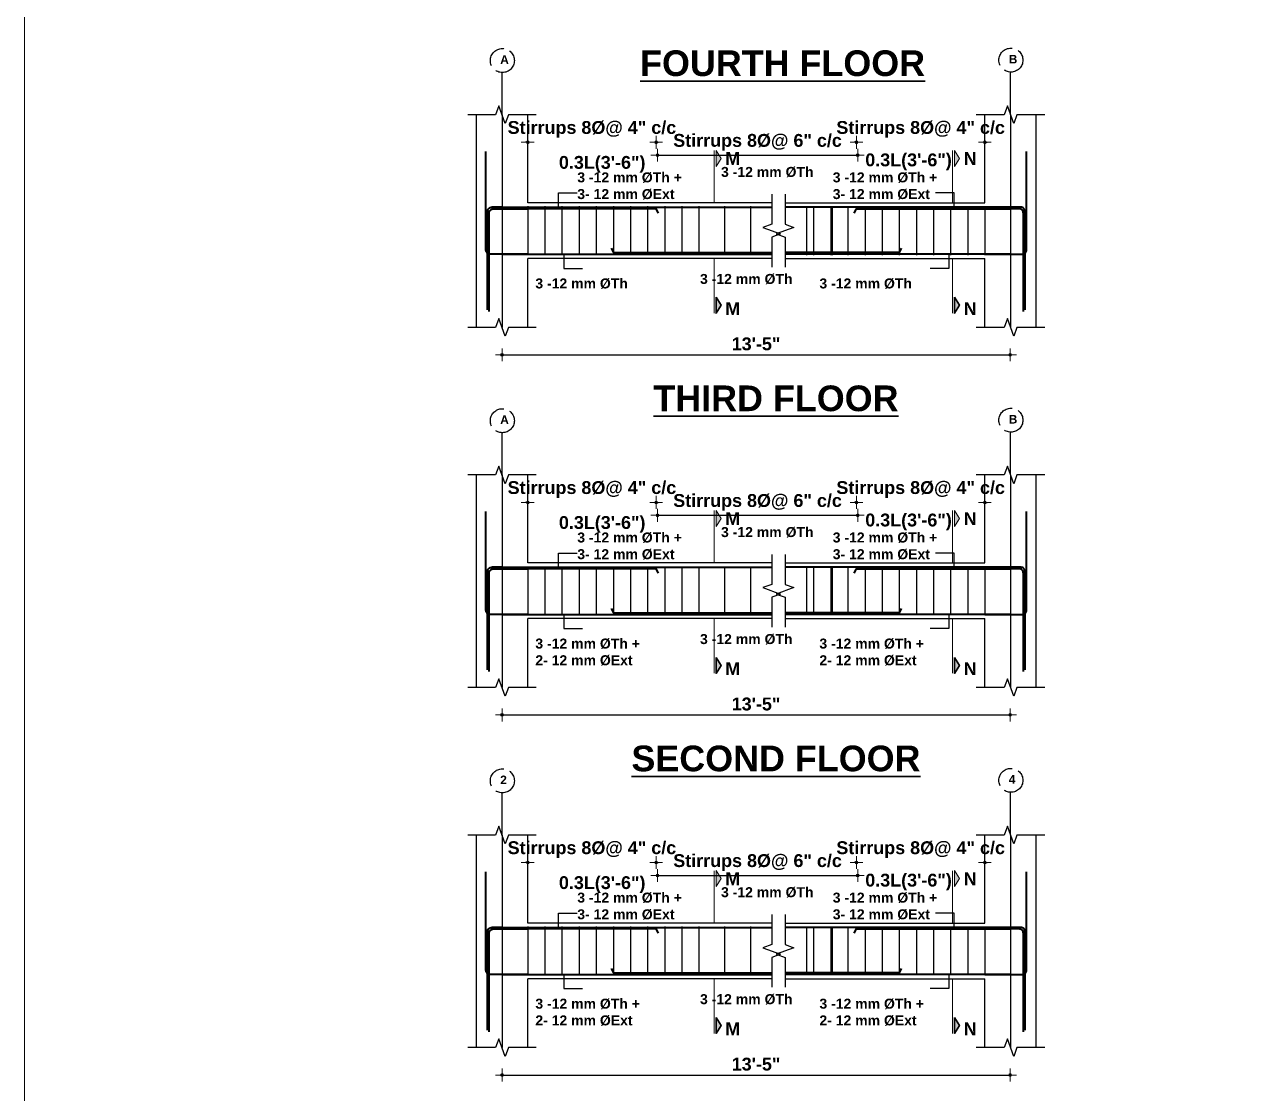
# Model space of a CAD drawing. Header units: inches. Extents: x -12073856 to 12321241, y -1226296 to 1319224.
# Drawn here: x 131832 to 132407, y 48921 to 49421 of the extents above; entities that cross this region are included whole.
import ezdxf
from ezdxf.enums import TextEntityAlignment as Align

# ---------------------------------------------------------------- set-up
doc = ezdxf.new("R2010")
doc.units = ezdxf.units.IN
doc.header["$MEASUREMENT"] = 0
doc.header["$PDMODE"] = 35
doc.linetypes.add('ACAD_ISO02W100', pattern=[15, 12, -3])
for name, color, linetype, lineweight in [('BAR', 5, 'Continuous', 40), ('Dimension', 130, 'Continuous', 9), ('Hatch', 9, 'Continuous', 9), ('HATCH1', 4, 'ACAD_ISO02W100', 13), ('TEXT', 255, 'Continuous', 35), ('Window', 3, 'Continuous', 0)]:
    doc.layers.add(name, color=color, linetype=linetype, lineweight=lineweight)
doc.layers.add('STIRRUP', color=10, linetype='Continuous')
doc.styles.add('1.8 str', font='times.ttf', dxfattribs={"width": 0.8, "height": 6})
doc.styles.add('STYLE1', font='arialbd.ttf')
doc.dimstyles.new('1.4', dxfattribs={"dimscale": 0, "dimtxt": 6, "dimasz": 0.5, "dimexe": 2, "dimexo": 9, "dimgap": 2, "dimtad": 1, "dimdec": 0, "dimlfac": 0.5, "dimzin": 3, "dimdsep": 46, "dimlunit": 4, "dimtxsty": '1.8 str', "dimblk": 'DIM', "dimcen": 3, "dimdle": 3, "dimse1": 1, "dimse2": 1, "dimclrd": 256, "dimclre": 256, "dimclrt": 7, "dimadec": 1, "dimazin": 2, "dimtfac": 1, "dimtdec": 0, "dimtix": 1, "dimtofl": 0, "dimtmove": 2, "dimatfit": 3, "dimldrblk": 'ARROW', "dimfxl": 2, "dimfrac": 2, "dimtolj": 2, "dimtzin": 0, "dimarcsym": 0})

# ---------------------------------------------------------------- blocks, each defined once
blk = doc.blocks.new('DIM')
at = {"layer": 'Dimension'}
h = blk.add_hatch(color=256, dxfattribs=at)
h.paths.add_polyline_path([(0, 1.3), (0, 0), (1.3, 0, 0.414214)])
h.paths.add_polyline_path([(1.3, 0), (0, 0), (0, -1.3, 0.414214)])
h.paths.add_polyline_path([(0, 0), (-1.3, 0, 0.414214), (0, -1.3)])
h.paths.add_polyline_path([(0, 1.3, 0.414214), (-1.3, 0), (0, 0)])
for p, q in [((-6, 0), (6, 0)), ((0, 6), (0, -6))]:
    blk.add_line(p, q, dxfattribs=at)
blk.add_circle((0, 0), 1.28, dxfattribs=at)
blk = doc.blocks.new('*D2614')
at = {"layer": 'Defpoints', "color": 0, "ltscale": 10, "transparency": 16777216}
for p in [(132066.56, 49029.3), (132066.56, 49015.75), (132126.56, 48998.24)]:
    blk.add_point(p, dxfattribs=at)
at = {"layer": 'Dimension', "lineweight": -2, "ltscale": 10, "transparency": 16777216}
for p, q in [((132066.06, 49029.3), (132065.56, 49029.3)), ((132127.06, 49029.3), (132127.56, 49029.3))]:
    blk.add_line(p, q, dxfattribs=at)
at = {"layer": 'Dimension', "lineweight": -2, "ltscale": 10, "transparency": 16777216, "xscale": 0.5, "yscale": 0.5, "zscale": 0.5}
blk.add_blockref('DIM', (132066.56, 49029.3), dxfattribs=at)
at = {"layer": 'Dimension', "lineweight": -2, "ltscale": 10, "transparency": 16777216, "xscale": 0.5, "yscale": 0.5, "zscale": 0.5, "rotation": 180}
blk.add_blockref('DIM', (132126.56, 49029.3), dxfattribs=at)
at = {"layer": 'Dimension', "color": 7, "ltscale": 10, "transparency": 16777216, "insert": (132096.56, 49035.32), "char_height": 6, "attachment_point": 5, "style": 'STYLE1'}
blk.add_mtext('\\A2;Stirrups 8%%C@ 4" c/c', dxfattribs=at)
blk = doc.blocks.new('ARROW')
at = {"layer": 'Hatch'}
h = blk.add_hatch(color=256, dxfattribs=at)
h.dxf.hatch_style = 1
h.paths.add_polyline_path([(12191115.8, -1270860.1), (12191485.4, -1270660.1), (12191115.8, -1270660.1)])
for p, q in [((12191115.8, -1270860.1), (12191115.8, -1270060.1)), ((12191015.8, -1270160.1), (12196382.9, -1270160.1)), ((12191485.4, -1270660.1), (12190746.1, -1270660.1)), ((12190746.1, -1270660.1), (12191115.8, -1270860.1)), ((12191485.4, -1270660.1), (12191115.8, -1270860.1))]:
    blk.add_line(p, q, dxfattribs=at)
blk = doc.blocks.new('*D2604')
at = {"layer": 'Defpoints', "color": 0, "ltscale": 10, "transparency": 16777216}
for p in [(132280.13, 49029.3), (132280.13, 49015.75), (132220.13, 48998.24)]:
    blk.add_point(p, dxfattribs=at)
at = {"layer": 'Dimension', "lineweight": -2, "ltscale": 10, "transparency": 16777216}
for p, q in [((132219.63, 49029.3), (132219.13, 49029.3)), ((132280.63, 49029.3), (132281.13, 49029.3))]:
    blk.add_line(p, q, dxfattribs=at)
at = {"layer": 'Dimension', "lineweight": -2, "ltscale": 10, "transparency": 16777216, "xscale": 0.5, "yscale": 0.5, "zscale": 0.5}
blk.add_blockref('DIM', (132220.13, 49029.3), dxfattribs=at)
at = {"layer": 'Dimension', "lineweight": -2, "ltscale": 10, "transparency": 16777216, "xscale": 0.5, "yscale": 0.5, "zscale": 0.5, "rotation": 180}
blk.add_blockref('DIM', (132280.13, 49029.3), dxfattribs=at)
at = {"layer": 'Dimension', "color": 7, "ltscale": 10, "transparency": 16777216, "insert": (132250.13, 49035.32), "char_height": 6, "attachment_point": 5, "style": 'STYLE1'}
blk.add_mtext('\\A2;Stirrups 8%%C@ 4" c/c', dxfattribs=at)
blk = doc.blocks.new('*D2605')
at = {"layer": 'Defpoints', "color": 0, "ltscale": 10, "transparency": 16777216}
for p in [(132220.71, 49023.26), (132127.14, 48991.84), (132220.71, 48991.84)]:
    blk.add_point(p, dxfattribs=at)
at = {"layer": 'Dimension', "lineweight": -2, "ltscale": 10, "transparency": 16777216}
blk.add_line((132127.64, 49023.26), (132220.21, 49023.26), dxfattribs=at)
at = {"layer": 'Dimension', "lineweight": -2, "ltscale": 10, "transparency": 16777216, "xscale": 0.5, "yscale": 0.5, "zscale": 0.5, "rotation": 180}
blk.add_blockref('DIM', (132127.14, 49023.26), dxfattribs=at)
at = {"layer": 'Dimension', "lineweight": -2, "ltscale": 10, "transparency": 16777216, "xscale": 0.5, "yscale": 0.5, "zscale": 0.5}
blk.add_blockref('DIM', (132220.71, 49023.26), dxfattribs=at)
at = {"layer": 'Dimension', "color": 7, "ltscale": 10, "transparency": 16777216, "insert": (132173.93, 49029.29), "char_height": 6, "attachment_point": 5, "style": 'STYLE1'}
blk.add_mtext('\\A2;Stirrups 8%%C@ 6" c/c', dxfattribs=at)
blk = doc.blocks.new('*D2606')
at = {"layer": 'Defpoints', "color": 0, "ltscale": 10, "transparency": 16777216}
for p in [(132066.56, 49197.59), (132066.56, 49184.05), (132126.56, 49166.53)]:
    blk.add_point(p, dxfattribs=at)
at = {"layer": 'Dimension', "lineweight": -2, "ltscale": 10, "transparency": 16777216}
for p, q in [((132066.06, 49197.59), (132065.56, 49197.59)), ((132127.06, 49197.59), (132127.56, 49197.59))]:
    blk.add_line(p, q, dxfattribs=at)
at = {"layer": 'Dimension', "lineweight": -2, "ltscale": 10, "transparency": 16777216, "xscale": 0.5, "yscale": 0.5, "zscale": 0.5}
blk.add_blockref('DIM', (132066.56, 49197.59), dxfattribs=at)
at = {"layer": 'Dimension', "lineweight": -2, "ltscale": 10, "transparency": 16777216, "xscale": 0.5, "yscale": 0.5, "zscale": 0.5, "rotation": 180}
blk.add_blockref('DIM', (132126.56, 49197.59), dxfattribs=at)
at = {"layer": 'Dimension', "color": 7, "ltscale": 10, "transparency": 16777216, "insert": (132096.56, 49203.62), "char_height": 6, "attachment_point": 5, "style": 'STYLE1'}
blk.add_mtext('\\A2;Stirrups 8%%C@ 4" c/c', dxfattribs=at)
blk = doc.blocks.new('*D2607')
at = {"layer": 'Defpoints', "color": 0, "ltscale": 10, "transparency": 16777216}
for p in [(132280.13, 49197.59), (132280.13, 49184.05), (132220.13, 49166.53)]:
    blk.add_point(p, dxfattribs=at)
at = {"layer": 'Dimension', "lineweight": -2, "ltscale": 10, "transparency": 16777216}
for p, q in [((132219.63, 49197.59), (132219.13, 49197.59)), ((132280.63, 49197.59), (132281.13, 49197.59))]:
    blk.add_line(p, q, dxfattribs=at)
at = {"layer": 'Dimension', "lineweight": -2, "ltscale": 10, "transparency": 16777216, "xscale": 0.5, "yscale": 0.5, "zscale": 0.5}
blk.add_blockref('DIM', (132220.13, 49197.59), dxfattribs=at)
at = {"layer": 'Dimension', "lineweight": -2, "ltscale": 10, "transparency": 16777216, "xscale": 0.5, "yscale": 0.5, "zscale": 0.5, "rotation": 180}
blk.add_blockref('DIM', (132280.13, 49197.59), dxfattribs=at)
at = {"layer": 'Dimension', "color": 7, "ltscale": 10, "transparency": 16777216, "insert": (132250.13, 49203.62), "char_height": 6, "attachment_point": 5, "style": 'STYLE1'}
blk.add_mtext('\\A2;Stirrups 8%%C@ 4" c/c', dxfattribs=at)
blk = doc.blocks.new('*D2608')
at = {"layer": 'Defpoints', "color": 0, "ltscale": 10, "transparency": 16777216}
for p in [(132220.71, 49191.56), (132127.14, 49160.13), (132220.71, 49160.13)]:
    blk.add_point(p, dxfattribs=at)
at = {"layer": 'Dimension', "lineweight": -2, "ltscale": 10, "transparency": 16777216}
blk.add_line((132127.64, 49191.56), (132220.21, 49191.56), dxfattribs=at)
at = {"layer": 'Dimension', "lineweight": -2, "ltscale": 10, "transparency": 16777216, "xscale": 0.5, "yscale": 0.5, "zscale": 0.5, "rotation": 180}
blk.add_blockref('DIM', (132127.14, 49191.56), dxfattribs=at)
at = {"layer": 'Dimension', "lineweight": -2, "ltscale": 10, "transparency": 16777216, "xscale": 0.5, "yscale": 0.5, "zscale": 0.5}
blk.add_blockref('DIM', (132220.71, 49191.56), dxfattribs=at)
at = {"layer": 'Dimension', "color": 7, "ltscale": 10, "transparency": 16777216, "insert": (132173.93, 49197.58), "char_height": 6, "attachment_point": 5, "style": 'STYLE1'}
blk.add_mtext('\\A2;Stirrups 8%%C@ 6" c/c', dxfattribs=at)
blk = doc.blocks.new('*D2615')
at = {"layer": 'Defpoints', "color": 0, "ltscale": 10, "transparency": 16777216}
for p in [(132066.56, 49365.88), (132066.56, 49352.34), (132126.56, 49334.83)]:
    blk.add_point(p, dxfattribs=at)
at = {"layer": 'Dimension', "lineweight": -2, "ltscale": 10, "transparency": 16777216}
for p, q in [((132066.06, 49365.88), (132065.56, 49365.88)), ((132127.06, 49365.88), (132127.56, 49365.88))]:
    blk.add_line(p, q, dxfattribs=at)
at = {"layer": 'Dimension', "lineweight": -2, "ltscale": 10, "transparency": 16777216, "xscale": 0.5, "yscale": 0.5, "zscale": 0.5}
blk.add_blockref('DIM', (132066.56, 49365.88), dxfattribs=at)
at = {"layer": 'Dimension', "lineweight": -2, "ltscale": 10, "transparency": 16777216, "xscale": 0.5, "yscale": 0.5, "zscale": 0.5, "rotation": 180}
blk.add_blockref('DIM', (132126.56, 49365.88), dxfattribs=at)
at = {"layer": 'Dimension', "color": 7, "ltscale": 10, "transparency": 16777216, "insert": (132096.56, 49371.91), "char_height": 6, "attachment_point": 5, "style": 'STYLE1'}
blk.add_mtext('\\A2;Stirrups 8%%C@ 4" c/c', dxfattribs=at)
blk = doc.blocks.new('*D2616')
at = {"layer": 'Defpoints', "color": 0, "ltscale": 10, "transparency": 16777216}
for p in [(132280.13, 49365.88), (132280.13, 49352.34), (132220.13, 49334.83)]:
    blk.add_point(p, dxfattribs=at)
at = {"layer": 'Dimension', "lineweight": -2, "ltscale": 10, "transparency": 16777216}
for p, q in [((132219.63, 49365.88), (132219.13, 49365.88)), ((132280.63, 49365.88), (132281.13, 49365.88))]:
    blk.add_line(p, q, dxfattribs=at)
at = {"layer": 'Dimension', "lineweight": -2, "ltscale": 10, "transparency": 16777216, "xscale": 0.5, "yscale": 0.5, "zscale": 0.5}
blk.add_blockref('DIM', (132220.13, 49365.88), dxfattribs=at)
at = {"layer": 'Dimension', "lineweight": -2, "ltscale": 10, "transparency": 16777216, "xscale": 0.5, "yscale": 0.5, "zscale": 0.5, "rotation": 180}
blk.add_blockref('DIM', (132280.13, 49365.88), dxfattribs=at)
at = {"layer": 'Dimension', "color": 7, "ltscale": 10, "transparency": 16777216, "insert": (132250.13, 49371.91), "char_height": 6, "attachment_point": 5, "style": 'STYLE1'}
blk.add_mtext('\\A2;Stirrups 8%%C@ 4" c/c', dxfattribs=at)
blk = doc.blocks.new('*D2617')
at = {"layer": 'Defpoints', "color": 0, "ltscale": 10, "transparency": 16777216}
for p in [(132220.71, 49359.85), (132127.14, 49328.42), (132220.71, 49328.42)]:
    blk.add_point(p, dxfattribs=at)
at = {"layer": 'Dimension', "lineweight": -2, "ltscale": 10, "transparency": 16777216}
blk.add_line((132127.64, 49359.85), (132220.21, 49359.85), dxfattribs=at)
at = {"layer": 'Dimension', "lineweight": -2, "ltscale": 10, "transparency": 16777216, "xscale": 0.5, "yscale": 0.5, "zscale": 0.5, "rotation": 180}
blk.add_blockref('DIM', (132127.14, 49359.85), dxfattribs=at)
at = {"layer": 'Dimension', "lineweight": -2, "ltscale": 10, "transparency": 16777216, "xscale": 0.5, "yscale": 0.5, "zscale": 0.5}
blk.add_blockref('DIM', (132220.71, 49359.85), dxfattribs=at)
at = {"layer": 'Dimension', "color": 7, "ltscale": 10, "transparency": 16777216, "insert": (132173.93, 49365.87), "char_height": 6, "attachment_point": 5, "style": 'STYLE1'}
blk.add_mtext('\\A2;Stirrups 8%%C@ 6" c/c', dxfattribs=at)
blk = doc.blocks.new('*D2618')
at = {"layer": 'Defpoints', "color": 0, "ltscale": 10, "transparency": 16777216}
for p in [(132054.56, 48942.8), (132291.91, 48942.8), (132291.91, 48929.99)]:
    blk.add_point(p, dxfattribs=at)
at = {"layer": 'Dimension', "lineweight": -2, "ltscale": 10, "transparency": 16777216}
blk.add_line((132055.06, 48929.99), (132291.41, 48929.99), dxfattribs=at)
at = {"layer": 'Dimension', "lineweight": -2, "ltscale": 10, "transparency": 16777216, "xscale": 0.5, "yscale": 0.5, "zscale": 0.5, "rotation": 180}
blk.add_blockref('DIM', (132054.56, 48929.99), dxfattribs=at)
at = {"layer": 'Dimension', "lineweight": -2, "ltscale": 10, "transparency": 16777216, "xscale": 0.5, "yscale": 0.5, "zscale": 0.5}
blk.add_blockref('DIM', (132291.91, 48929.99), dxfattribs=at)
at = {"layer": 'Dimension', "color": 7, "ltscale": 10, "transparency": 16777216, "insert": (132173.23, 48935.05), "char_height": 6, "attachment_point": 5, "style": 'STYLE1'}
blk.add_mtext('\\A2;13\'-5"', dxfattribs=at)
blk = doc.blocks.new('*D2609')
at = {"layer": 'Defpoints', "color": 0, "ltscale": 10, "transparency": 16777216}
for p in [(132054.56, 49111.09), (132291.91, 49111.09), (132291.91, 49098.28)]:
    blk.add_point(p, dxfattribs=at)
at = {"layer": 'Dimension', "lineweight": -2, "ltscale": 10, "transparency": 16777216}
blk.add_line((132055.06, 49098.28), (132291.41, 49098.28), dxfattribs=at)
at = {"layer": 'Dimension', "lineweight": -2, "ltscale": 10, "transparency": 16777216, "xscale": 0.5, "yscale": 0.5, "zscale": 0.5, "rotation": 180}
blk.add_blockref('DIM', (132054.56, 49098.28), dxfattribs=at)
at = {"layer": 'Dimension', "lineweight": -2, "ltscale": 10, "transparency": 16777216, "xscale": 0.5, "yscale": 0.5, "zscale": 0.5}
blk.add_blockref('DIM', (132291.91, 49098.28), dxfattribs=at)
at = {"layer": 'Dimension', "color": 7, "ltscale": 10, "transparency": 16777216, "insert": (132173.23, 49103.34), "char_height": 6, "attachment_point": 5, "style": 'STYLE1'}
blk.add_mtext('\\A2;13\'-5"', dxfattribs=at)
blk = doc.blocks.new('*D2610')
at = {"layer": 'Defpoints', "color": 0, "ltscale": 10, "transparency": 16777216}
for p in [(132054.56, 49279.39), (132291.91, 49279.39), (132291.91, 49266.57)]:
    blk.add_point(p, dxfattribs=at)
at = {"layer": 'Dimension', "lineweight": -2, "ltscale": 10, "transparency": 16777216}
blk.add_line((132055.06, 49266.57), (132291.41, 49266.57), dxfattribs=at)
at = {"layer": 'Dimension', "lineweight": -2, "ltscale": 10, "transparency": 16777216, "xscale": 0.5, "yscale": 0.5, "zscale": 0.5, "rotation": 180}
blk.add_blockref('DIM', (132054.56, 49266.57), dxfattribs=at)
at = {"layer": 'Dimension', "lineweight": -2, "ltscale": 10, "transparency": 16777216, "xscale": 0.5, "yscale": 0.5, "zscale": 0.5}
blk.add_blockref('DIM', (132291.91, 49266.57), dxfattribs=at)
at = {"layer": 'Dimension', "color": 7, "ltscale": 10, "transparency": 16777216, "insert": (132173.23, 49271.64), "char_height": 6, "attachment_point": 5, "style": 'STYLE1'}
blk.add_mtext('\\A2;13\'-5"', dxfattribs=at)

msp = doc.modelspace()

# ---------------------------------------------------------------- hatches: boundary and pattern name
at = {"layer": 'TEXT', "ltscale": 10}
for points in [[(132154.55, 49362.12), (132154.55, 49354.62), (132156.86, 49358.37)], [(132265.92, 49362.12), (132265.92, 49354.62), (132268.23, 49358.37)], [(132154.55, 49285.98), (132154.55, 49293.49), (132156.86, 49289.74)], [(132265.92, 49285.98), (132265.92, 49293.49), (132268.23, 49289.74)], [(132154.55, 49193.83), (132154.55, 49186.33), (132156.86, 49190.08)], [(132265.92, 49193.83), (132265.92, 49186.33), (132268.23, 49190.08)], [(132154.55, 49117.69), (132154.55, 49125.19), (132156.86, 49121.44)], [(132265.92, 49117.69), (132265.92, 49125.19), (132268.23, 49121.44)], [(132154.55, 49025.54), (132154.55, 49018.04), (132156.86, 49021.79)], [(132265.92, 49025.54), (132265.92, 49018.04), (132268.23, 49021.79)], [(132154.55, 48949.4), (132154.55, 48956.9), (132156.86, 48953.15)], [(132265.92, 48949.4), (132265.92, 48956.9), (132268.23, 48953.15)]]:
    msp.add_hatch(color=256, dxfattribs=at).paths.add_polyline_path(points)

# ---------------------------------------------------------------- linework, layer by layer
for p, q in [((132054.56, 49378.74), (132054.56, 49398.69)), ((132292.13, 49378.74), (132292.13, 49398.69)), ((132054.56, 49378.74), (132054.56, 49279.39)), ((132292.13, 49378.74), (132292.13, 49279.39)), ((132054.56, 49210.45), (132054.56, 49230.4)), ((132292.13, 49210.45), (132292.13, 49230.4)), ((132054.56, 49210.45), (132054.56, 49111.09)), ((132292.13, 49210.45), (132292.13, 49111.09)), ((132054.56, 49042.16), (132054.56, 49062.11)), ((132292.13, 49042.16), (132292.13, 49062.11)), ((132054.56, 49042.16), (132054.56, 48942.8)), ((132292.13, 49042.16), (132292.13, 48942.8))]:
    msp.add_line(p, q)
at = {"ltscale": 10}
for p, q in [((132042.56, 49279.39), (132042.56, 49378.74)), ((132066.56, 49337.58), (132066.56, 49378.74)), ((132280.13, 49337.58), (132280.13, 49378.74)), ((132304.13, 49334.83), (132304.13, 49378.74)), ((132180.56, 49337.58), (132066.56, 49337.58)), ((132186.77, 49337.58), (132280.13, 49337.58)), ((132304.13, 49279.39), (132304.13, 49334.83)), ((132180.56, 49311.58), (132066.56, 49311.58)), ((132066.56, 49279.39), (132066.56, 49311.58)), ((132186.77, 49311.58), (132280.13, 49311.58)), ((132280.13, 49279.39), (132280.13, 49311.58)), ((132042.56, 49111.09), (132042.56, 49210.45)), ((132066.56, 49169.28), (132066.56, 49210.45)), ((132280.13, 49169.28), (132280.13, 49210.45)), ((132304.13, 49166.53), (132304.13, 49210.45)), ((132180.56, 49169.28), (132066.56, 49169.28)), ((132186.77, 49169.28), (132280.13, 49169.28)), ((132304.13, 49111.09), (132304.13, 49166.53)), ((132180.56, 49143.28), (132066.56, 49143.28)), ((132066.56, 49111.09), (132066.56, 49143.28)), ((132186.77, 49143.28), (132280.13, 49143.28)), ((132280.13, 49111.09), (132280.13, 49143.28)), ((132042.56, 48942.8), (132042.56, 49042.16)), ((132066.56, 49000.99), (132066.56, 49042.16)), ((132280.13, 49000.99), (132280.13, 49042.16)), ((132304.13, 48998.24), (132304.13, 49042.16)), ((132180.56, 49000.99), (132066.56, 49000.99)), ((132186.77, 49000.99), (132280.13, 49000.99)), ((132304.13, 48942.8), (132304.13, 48998.24)), ((132180.56, 48974.99), (132066.56, 48974.99)), ((132066.56, 48942.8), (132066.56, 48974.99)), ((132186.77, 48974.99), (132280.13, 48974.99)), ((132280.13, 48942.8), (132280.13, 48974.99))]:
    msp.add_line(p, q, dxfattribs=at)
at = {"linetype": 'Continuous', "ltscale": 10}
for points in [[(132070.56, 49378.74), (132057.56, 49378.74), (132056.06, 49374.62), (132053.06, 49382.86), (132051.56, 49378.74), (132038.56, 49378.74)], [(132308.13, 49378.74), (132295.13, 49378.74), (132293.63, 49374.62), (132290.63, 49382.86), (132289.13, 49378.74), (132276.13, 49378.74)], [(132180.56, 49341.58), (132180.56, 49327.58), (132176.44, 49326.08), (132184.68, 49323.08), (132180.56, 49321.58), (132180.56, 49307.58)], [(132180.56, 49341.58), (132180.56, 49327.58), (132176.44, 49326.08), (132184.68, 49323.08), (132180.56, 49321.58), (132180.56, 49307.58)], [(132186.77, 49341.58), (132186.77, 49327.58), (132190.9, 49326.08), (132182.65, 49323.08), (132186.77, 49321.58), (132186.77, 49307.58)], [(132186.77, 49341.58), (132186.77, 49327.58), (132190.9, 49326.08), (132182.65, 49323.08), (132186.77, 49321.58), (132186.77, 49307.58)], [(132070.56, 49279.39), (132057.56, 49279.39), (132056.06, 49275.26), (132053.06, 49283.51), (132051.56, 49279.39), (132038.56, 49279.39)], [(132308.13, 49279.39), (132295.13, 49279.39), (132293.63, 49275.26), (132290.63, 49283.51), (132289.13, 49279.39), (132276.13, 49279.39)], [(132070.56, 49210.45), (132057.56, 49210.45), (132056.06, 49206.33), (132053.06, 49214.57), (132051.56, 49210.45), (132038.56, 49210.45)], [(132308.13, 49210.45), (132295.13, 49210.45), (132293.63, 49206.33), (132290.63, 49214.57), (132289.13, 49210.45), (132276.13, 49210.45)], [(132180.56, 49173.28), (132180.56, 49159.28), (132176.44, 49157.78), (132184.68, 49154.78), (132180.56, 49153.28), (132180.56, 49139.28)], [(132180.56, 49173.28), (132180.56, 49159.28), (132176.44, 49157.78), (132184.68, 49154.78), (132180.56, 49153.28), (132180.56, 49139.28)], [(132186.77, 49173.28), (132186.77, 49159.28), (132190.9, 49157.78), (132182.65, 49154.78), (132186.77, 49153.28), (132186.77, 49139.28)], [(132186.77, 49173.28), (132186.77, 49159.28), (132190.9, 49157.78), (132182.65, 49154.78), (132186.77, 49153.28), (132186.77, 49139.28)], [(132070.56, 49111.09), (132057.56, 49111.09), (132056.06, 49106.97), (132053.06, 49115.21), (132051.56, 49111.09), (132038.56, 49111.09)], [(132308.13, 49111.09), (132295.13, 49111.09), (132293.63, 49106.97), (132290.63, 49115.21), (132289.13, 49111.09), (132276.13, 49111.09)], [(132070.56, 49042.16), (132057.56, 49042.16), (132056.06, 49038.04), (132053.06, 49046.28), (132051.56, 49042.16), (132038.56, 49042.16)], [(132308.13, 49042.16), (132295.13, 49042.16), (132293.63, 49038.04), (132290.63, 49046.28), (132289.13, 49042.16), (132276.13, 49042.16)], [(132180.56, 49004.99), (132180.56, 48990.99), (132176.44, 48989.49), (132184.68, 48986.49), (132180.56, 48984.99), (132180.56, 48970.99)], [(132180.56, 49004.99), (132180.56, 48990.99), (132176.44, 48989.49), (132184.68, 48986.49), (132180.56, 48984.99), (132180.56, 48970.99)], [(132186.77, 49004.99), (132186.77, 48990.99), (132190.9, 48989.49), (132182.65, 48986.49), (132186.77, 48984.99), (132186.77, 48970.99)], [(132186.77, 49004.99), (132186.77, 48990.99), (132190.9, 48989.49), (132182.65, 48986.49), (132186.77, 48984.99), (132186.77, 48970.99)], [(132070.56, 48942.8), (132057.56, 48942.8), (132056.06, 48938.68), (132053.06, 48946.92), (132051.56, 48942.8), (132038.56, 48942.8)], [(132308.13, 48942.8), (132295.13, 48942.8), (132293.63, 48938.68), (132290.63, 48946.92), (132289.13, 48942.8), (132276.13, 48942.8)]]:
    msp.add_lwpolyline(points, dxfattribs=at)
at = {"layer": 'BAR', "ltscale": 10}
for p, q in [((132054.56, 49335.58), (132049.82, 49335.58)), ((132054.56, 49335.58), (132180.56, 49335.58)), ((132292.13, 49335.58), (132186.77, 49335.58)), ((132054.56, 49313.58), (132048.56, 49313.58)), ((132054.56, 49313.58), (132180.56, 49313.58)), ((132292.13, 49313.58), (132186.77, 49313.58)), ((132054.56, 49167.28), (132049.82, 49167.28)), ((132054.56, 49167.28), (132180.56, 49167.28)), ((132292.13, 49167.28), (132186.77, 49167.28)), ((132054.56, 49145.28), (132048.56, 49145.28)), ((132054.56, 49145.28), (132180.56, 49145.28)), ((132292.13, 49145.28), (132186.77, 49145.28)), ((132054.56, 48998.99), (132049.82, 48998.99)), ((132054.56, 48998.99), (132180.56, 48998.99)), ((132292.13, 48998.99), (132186.77, 48998.99)), ((132054.56, 48976.99), (132048.56, 48976.99)), ((132054.56, 48976.99), (132180.56, 48976.99)), ((132292.13, 48976.99), (132186.77, 48976.99))]:
    msp.add_line(p, q, dxfattribs=at)
for points in [[(132066.56, 49313.58), (132049.07, 49313.58, -0.414214), (132047.06, 49315.59), (132047.06, 49361.58)], [(132280.13, 49313.58), (132297.61, 49313.58, 0.414214), (132299.63, 49315.59), (132299.63, 49361.58)], [(132047.81, 49287.58), (132047.81, 49333.56, -0.414214), (132049.82, 49335.58), (132066.56, 49335.58)], [(132048.56, 49286.83), (132048.56, 49332.81, -0.414214), (132050.57, 49334.83), (132066.56, 49334.83)], [(132298.88, 49287.58), (132298.88, 49333.56, 0.414214), (132296.86, 49335.58), (132280.13, 49335.58)], [(132298.13, 49286.83), (132298.13, 49332.81, 0.414214), (132296.11, 49334.83), (132280.13, 49334.83)], [(132066.56, 49145.28), (132049.07, 49145.28, -0.414214), (132047.06, 49147.3), (132047.06, 49193.28)], [(132280.13, 49145.28), (132297.61, 49145.28, 0.414214), (132299.63, 49147.3), (132299.63, 49193.28)], [(132047.81, 49119.28), (132047.81, 49165.27, -0.414214), (132049.82, 49167.28), (132066.56, 49167.28)], [(132298.88, 49119.28), (132298.88, 49165.27, 0.414214), (132296.86, 49167.28), (132280.13, 49167.28)], [(132048.56, 49118.53), (132048.56, 49164.52, -0.414214), (132050.57, 49166.53), (132066.56, 49166.53)], [(132298.13, 49118.53), (132298.13, 49164.52, 0.414214), (132296.11, 49166.53), (132280.13, 49166.53)], [(132066.56, 48976.99), (132049.07, 48976.99, -0.414214), (132047.06, 48979.01), (132047.06, 49024.99)], [(132280.13, 48976.99), (132297.61, 48976.99, 0.414214), (132299.63, 48979.01), (132299.63, 49024.99)], [(132047.81, 48950.99), (132047.81, 48996.98, -0.414214), (132049.82, 48998.99), (132066.56, 48998.99)], [(132048.56, 48950.24), (132048.56, 48996.23, -0.414214), (132050.57, 48998.24), (132066.56, 48998.24)], [(132298.88, 48950.99), (132298.88, 48996.98, 0.414214), (132296.86, 48998.99), (132280.13, 48998.99)], [(132298.13, 48950.24), (132298.13, 48996.23, 0.414214), (132296.11, 48998.24), (132280.13, 48998.24)]]:
    msp.add_lwpolyline(points, format="xyb", dxfattribs=at)
for points in [[(132050.57, 49334.83), (132054.56, 49334.83)], [(132127.6, 49332.83), (132126.56, 49334.83), (132054.56, 49334.83)], [(132219.08, 49332.83), (132220.13, 49334.83), (132292.13, 49334.83)], [(132105.6, 49316.33), (132106.56, 49314.33), (132180.56, 49314.33)], [(132241.08, 49316.33), (132240.13, 49314.33), (132186.77, 49314.33)], [(132050.57, 49166.53), (132054.56, 49166.53)], [(132127.6, 49164.53), (132126.56, 49166.53), (132054.56, 49166.53)], [(132219.08, 49164.53), (132220.13, 49166.53), (132292.13, 49166.53)], [(132105.6, 49148.03), (132106.56, 49146.03), (132180.56, 49146.03)], [(132241.08, 49148.03), (132240.13, 49146.03), (132186.77, 49146.03)], [(132050.57, 48998.24), (132054.56, 48998.24)], [(132127.6, 48996.24), (132126.56, 48998.24), (132054.56, 48998.24)], [(132219.08, 48996.24), (132220.13, 48998.24), (132292.13, 48998.24)], [(132105.6, 48979.74), (132106.56, 48977.74), (132180.56, 48977.74)], [(132241.08, 48979.74), (132240.13, 48977.74), (132186.77, 48977.74)]]:
    msp.add_lwpolyline(points, dxfattribs=at)
at = {"layer": 'Dimension', "ltscale": 10}
for p, q in [((132153.69, 49337.58), (132153.69, 49362.07)), ((132265.07, 49337.58), (132265.07, 49362.07)), ((132153.69, 49286.03), (132153.69, 49311.58)), ((132265.07, 49286.03), (132265.07, 49311.58)), ((132153.69, 49169.28), (132153.69, 49193.78)), ((132265.07, 49169.28), (132265.07, 49193.78)), ((132153.69, 49117.74), (132153.69, 49143.28)), ((132265.07, 49117.74), (132265.07, 49143.28)), ((132153.69, 49000.99), (132153.69, 49025.49)), ((132265.07, 49000.99), (132265.07, 49025.49)), ((132153.69, 48949.45), (132153.69, 48974.99)), ((132265.07, 48949.45), (132265.07, 48974.99))]:
    msp.add_line(p, q, dxfattribs=at)
for points in [[(132154.55, 49354.62), (132154.55, 49362.12), (132156.86, 49358.37), (132154.55, 49354.62)], [(132265.92, 49354.62), (132265.92, 49362.12), (132268.23, 49358.37), (132265.92, 49354.62)], [(132154.55, 49186.33), (132154.55, 49193.83), (132156.86, 49190.08), (132154.55, 49186.33)], [(132265.92, 49186.33), (132265.92, 49193.83), (132268.23, 49190.08), (132265.92, 49186.33)], [(132154.55, 49018.04), (132154.55, 49025.54), (132156.86, 49021.79), (132154.55, 49018.04)], [(132265.92, 49018.04), (132265.92, 49025.54), (132268.23, 49021.79), (132265.92, 49018.04)]]:
    msp.add_lwpolyline(points, dxfattribs=at)
at = {"layer": 'HATCH1', "lineweight": 25}
for centre in [(132054.72, 49404.07), (132292.29, 49404.29), (132292.29, 49236), (132054.72, 49235.78), (132054.72, 49067.48), (132292.29, 49067.71)]:
    msp.add_circle(centre, 5.6, dxfattribs=at)
at = {"layer": 'STIRRUP'}
for p, q in [((132066.56, 49335.98), (132066.56, 49313.18)), ((132074.56, 49335.98), (132074.56, 49313.18)), ((132082.56, 49335.98), (132082.56, 49313.18)), ((132090.56, 49335.98), (132090.56, 49313.18)), ((132098.56, 49335.98), (132098.56, 49313.18)), ((132106.56, 49335.98), (132106.56, 49313.18)), ((132114.56, 49335.98), (132114.56, 49313.18)), ((132122.56, 49335.98), (132122.56, 49313.18)), ((132130.56, 49335.98), (132130.56, 49313.18)), ((132138.56, 49335.98), (132138.56, 49313.18)), ((132146.56, 49335.98), (132146.56, 49313.18)), ((132158.56, 49335.98), (132158.56, 49313.18)), ((132170.56, 49335.98), (132170.56, 49313.18)), ((132196.77, 49335.98), (132196.77, 49313.18)), ((132200.13, 49335.98), (132200.13, 49313.18)), ((132208.13, 49335.98), (132208.13, 49313.18)), ((132208.77, 49335.98), (132208.77, 49313.18)), ((132216.13, 49335.98), (132216.13, 49313.18)), ((132224.13, 49335.98), (132224.13, 49313.18)), ((132232.13, 49335.98), (132232.13, 49313.18)), ((132240.13, 49335.98), (132240.13, 49313.18)), ((132248.13, 49335.98), (132248.13, 49313.18)), ((132256.13, 49335.98), (132256.13, 49313.18)), ((132264.13, 49335.98), (132264.13, 49313.18)), ((132272.13, 49335.98), (132272.13, 49313.18)), ((132280.13, 49335.98), (132280.13, 49313.18)), ((132066.56, 49167.68), (132066.56, 49144.88)), ((132074.56, 49167.68), (132074.56, 49144.88)), ((132082.56, 49167.68), (132082.56, 49144.88)), ((132090.56, 49167.68), (132090.56, 49144.88)), ((132098.56, 49167.68), (132098.56, 49144.88)), ((132106.56, 49167.68), (132106.56, 49144.88)), ((132114.56, 49167.68), (132114.56, 49144.88)), ((132122.56, 49167.68), (132122.56, 49144.88)), ((132130.56, 49167.68), (132130.56, 49144.88)), ((132138.56, 49167.68), (132138.56, 49144.88)), ((132146.56, 49167.68), (132146.56, 49144.88)), ((132158.56, 49167.68), (132158.56, 49144.88)), ((132170.56, 49167.68), (132170.56, 49144.88)), ((132196.77, 49167.68), (132196.77, 49144.88)), ((132200.13, 49167.68), (132200.13, 49144.88)), ((132208.13, 49167.68), (132208.13, 49144.88)), ((132208.77, 49167.68), (132208.77, 49144.88)), ((132216.13, 49167.68), (132216.13, 49144.88)), ((132224.13, 49167.68), (132224.13, 49144.88)), ((132232.13, 49167.68), (132232.13, 49144.88)), ((132240.13, 49167.68), (132240.13, 49144.88)), ((132248.13, 49167.68), (132248.13, 49144.88)), ((132256.13, 49167.68), (132256.13, 49144.88)), ((132264.13, 49167.68), (132264.13, 49144.88)), ((132272.13, 49167.68), (132272.13, 49144.88)), ((132280.13, 49167.68), (132280.13, 49144.88)), ((132066.56, 48999.39), (132066.56, 48976.59)), ((132074.56, 48999.39), (132074.56, 48976.59)), ((132082.56, 48999.39), (132082.56, 48976.59)), ((132090.56, 48999.39), (132090.56, 48976.59)), ((132098.56, 48999.39), (132098.56, 48976.59)), ((132106.56, 48999.39), (132106.56, 48976.59)), ((132114.56, 48999.39), (132114.56, 48976.59)), ((132122.56, 48999.39), (132122.56, 48976.59)), ((132130.56, 48999.39), (132130.56, 48976.59)), ((132138.56, 48999.39), (132138.56, 48976.59)), ((132146.56, 48999.39), (132146.56, 48976.59)), ((132158.56, 48999.39), (132158.56, 48976.59)), ((132170.56, 48999.39), (132170.56, 48976.59)), ((132196.77, 48999.39), (132196.77, 48976.59)), ((132200.13, 48999.39), (132200.13, 48976.59)), ((132208.13, 48999.39), (132208.13, 48976.59)), ((132208.77, 48999.39), (132208.77, 48976.59)), ((132216.13, 48999.39), (132216.13, 48976.59)), ((132224.13, 48999.39), (132224.13, 48976.59)), ((132232.13, 48999.39), (132232.13, 48976.59)), ((132240.13, 48999.39), (132240.13, 48976.59)), ((132248.13, 48999.39), (132248.13, 48976.59)), ((132256.13, 48999.39), (132256.13, 48976.59)), ((132264.13, 48999.39), (132264.13, 48976.59)), ((132272.13, 48999.39), (132272.13, 48976.59)), ((132280.13, 48999.39), (132280.13, 48976.59))]:
    msp.add_line(p, q, dxfattribs=at)
at = {"layer": 'TEXT', "ltscale": 10}
for points in [[(132154.55, 49293.49), (132154.55, 49285.98), (132156.86, 49289.74), (132154.55, 49293.49)], [(132265.92, 49293.49), (132265.92, 49285.98), (132268.23, 49289.74), (132265.92, 49293.49)], [(132154.55, 49125.19), (132154.55, 49117.69), (132156.86, 49121.44), (132154.55, 49125.19)], [(132265.92, 49125.19), (132265.92, 49117.69), (132268.23, 49121.44), (132265.92, 49125.19)], [(132154.55, 48956.9), (132154.55, 48949.4), (132156.86, 48953.15), (132154.55, 48956.9)], [(132265.92, 48956.9), (132265.92, 48949.4), (132268.23, 48953.15), (132265.92, 48956.9)]]:
    msp.add_lwpolyline(points, dxfattribs=at)
at = {"layer": 'Window'}
msp.add_lwpolyline([(131831.52, 50340.25), (134100.47, 50340.25), (134100.47, 48502.67), (131831.52, 48502.67)], close=True, dxfattribs=at)

# ---------------------------------------------------------------- texts
at = {"layer": 'HATCH1', "lineweight": 25, "style": 'STYLE1'}
for s, p in [('A', (132053.7, 49402.52)), ('B', (132291.27, 49402.74)), ('A', (132053.7, 49234.23)), ('B', (132291.27, 49234.45)), ('2', (132053.7, 49065.93)), ('4', (132291.27, 49066.16))]:
    msp.add_text(s, height=4, dxfattribs=at).set_placement(p)
at = {"layer": 'TEXT', "style": 'STYLE1'}
for s, p in [('%%UFOURTH FLOOR', (132185.62, 49402.85)), ('%%UTHIRD FLOOR', (132182.52, 49246.23)), ('%%USECOND FLOOR', (132182.52, 49077.94))]:
    msp.add_text(s, height=12, dxfattribs=at).set_placement(p, align=Align.MIDDLE_CENTER)
for p in [(132081.13, 49353.49), (132224.25, 49354.66), (132081.13, 49185.2), (132224.25, 49186.37), (132081.13, 49016.91), (132224.25, 49018.07)]:
    msp.add_text('0.3L(3\'-6")', height=6, dxfattribs=at).set_placement(p)
at = {"layer": 'TEXT', "ltscale": 10, "style": 'STYLE1'}
for s, height, p in [('M', 6, (132158.85, 49355.29)), ('N', 6, (132270.23, 49355.29)), ('3 -12 mm %%CTh ', 4.68, (132156.87, 49349.69)), ('3 -12 mm %%CTh ', 4.68, (132147.05, 49299.68)), ('M', 6, (132158.85, 49285.16)), ('N', 6, (132270.23, 49285.16)), ('M', 6, (132158.85, 49186.99)), ('N', 6, (132270.23, 49186.99)), ('3 -12 mm %%CTh ', 4.68, (132156.87, 49181.39)), ('3 -12 mm %%CTh ', 4.68, (132147.05, 49131.39)), ('M', 6, (132158.85, 49116.87)), ('N', 6, (132270.23, 49116.87)), ('M', 6, (132158.85, 49018.7)), ('N', 6, (132270.23, 49018.7)), ('3 -12 mm %%CTh ', 4.68, (132156.87, 49013.1)), ('3 -12 mm %%CTh ', 4.68, (132147.05, 48963.1)), ('M', 6, (132158.85, 48948.57)), ('N', 6, (132270.23, 48948.57))]:
    msp.add_text(s, height=height, dxfattribs=at).set_placement(p)
at = {"layer": 'TEXT', "ltscale": 10, "char_height": 4.68, "attachment_point": 1, "style": 'STYLE1'}
for s, width, insert in [('3 -12 mm %%CTh + 3- 12 mm %%CExt', 53.0695, (132089.71, 49351.83)), ('3 -12 mm %%CTh + 3- 12 mm %%CExt', 51.4226, (132209.06, 49351.83)), ('3 -12 mm %%CTh  ', 53.0695, (132070.12, 49302.26)), ('3 -12 mm %%CTh ', 52.0465, (132202.83, 49302.26)), ('3 -12 mm %%CTh + 3- 12 mm %%CExt', 53.0695, (132089.71, 49183.54)), ('3 -12 mm %%CTh + 3- 12 mm %%CExt', 51.4226, (132209.06, 49183.54)), ('3 -12 mm %%CTh + 2- 12 mm %%CExt', 53.0695, (132070.12, 49133.97)), ('3 -12 mm %%CTh + 2- 12 mm %%CExt', 52.0465, (132202.83, 49133.97)), ('3 -12 mm %%CTh + 3- 12 mm %%CExt', 53.0695, (132089.71, 49015.24)), ('3 -12 mm %%CTh + 3- 12 mm %%CExt', 51.4226, (132209.06, 49015.24)), ('3 -12 mm %%CTh + 2- 12 mm %%CExt', 53.0695, (132070.12, 48965.67)), ('3 -12 mm %%CTh + 2- 12 mm %%CExt', 52.0465, (132202.83, 48965.67))]:
    msp.add_mtext_dynamic_manual_height_columns(s, width=width, gutter_width=1, heights=[0], dxfattribs=dict(at, insert=insert))

# ---------------------------------------------------------------- dimensions: what is measured, and where the dimension line sits
at = {"layer": 'Dimension', "ltscale": 10}
for base, p1, p2, picture, middle in [((132066.56, 49365.88), (132126.56, 49334.83), (132066.56, 49352.34), '*D2615', (132096.56, 49371.91)), ((132066.56, 49197.59), (132126.56, 49166.53), (132066.56, 49184.05), '*D2606', (132096.56, 49203.62)), ((132066.56, 49029.3), (132126.56, 48998.24), (132066.56, 49015.75), '*D2614', (132096.56, 49035.32))]:
    dim = msp.add_linear_dim(base=base, p1=p1, p2=p2, angle=180, text='Stirrups 8%%C@ 4" c/c', dimstyle='1.4', override={"dimscale": 1, "dimtxsty": 'STYLE1'}, dxfattribs=at)
    dim.commit()
    dim.dimension.update_dxf_attribs({"geometry": picture, "text_midpoint": middle})
for base, p1, p2, text, picture, middle in [((132280.13, 49365.88), (132220.13, 49334.83), (132280.13, 49352.34), 'Stirrups 8%%C@ 4" c/c', '*D2616', (132250.13, 49371.91)), ((132220.71, 49359.85), (132127.14, 49328.42), (132220.71, 49328.42), 'Stirrups 8%%C@ 6" c/c', '*D2617', (132173.93, 49365.87)), ((132291.91, 49266.57), (132054.56, 49279.39), (132291.91, 49279.39), '13\'-5"', '*D2610', (132173.23, 49271.64)), ((132280.13, 49197.59), (132220.13, 49166.53), (132280.13, 49184.05), 'Stirrups 8%%C@ 4" c/c', '*D2607', (132250.13, 49203.62)), ((132220.71, 49191.56), (132127.14, 49160.13), (132220.71, 49160.13), 'Stirrups 8%%C@ 6" c/c', '*D2608', (132173.93, 49197.58)), ((132291.91, 49098.28), (132054.56, 49111.09), (132291.91, 49111.09), '13\'-5"', '*D2609', (132173.23, 49103.34)), ((132280.13, 49029.3), (132220.13, 48998.24), (132280.13, 49015.75), 'Stirrups 8%%C@ 4" c/c', '*D2604', (132250.13, 49035.32)), ((132220.71, 49023.26), (132127.14, 48991.84), (132220.71, 48991.84), 'Stirrups 8%%C@ 6" c/c', '*D2605', (132173.93, 49029.29)), ((132291.91, 48929.99), (132054.56, 48942.8), (132291.91, 48942.8), '13\'-5"', '*D2618', (132173.23, 48935.05))]:
    dim = msp.add_linear_dim(base=base, p1=p1, p2=p2, text=text, dimstyle='1.4', override={"dimscale": 1, "dimtxsty": 'STYLE1'}, dxfattribs=at)
    dim.commit()
    dim.dimension.update_dxf_attribs({"geometry": picture, "text_midpoint": middle})

# ---------------------------------------------------------------- leaders
for points in [[(132080.91, 49335.98), (132080.91, 49342.19), (132089.63, 49342.19)], [(132265.77, 49335.98), (132265.77, 49342.19), (132257.05, 49342.19)], [(132083.4, 49313.18), (132083.4, 49306.97), (132092.12, 49306.97)], [(132263.29, 49313.18), (132263.29, 49306.97), (132254.57, 49306.97)], [(132080.91, 49167.68), (132080.91, 49173.89), (132089.63, 49173.89)], [(132265.77, 49167.68), (132265.77, 49173.89), (132257.05, 49173.89)], [(132083.4, 49144.88), (132083.4, 49138.68), (132092.12, 49138.68)], [(132263.29, 49144.88), (132263.29, 49138.68), (132254.57, 49138.68)], [(132080.91, 48999.39), (132080.91, 49005.6), (132089.63, 49005.6)], [(132265.77, 48999.39), (132265.77, 49005.6), (132257.05, 49005.6)], [(132083.4, 48976.59), (132083.4, 48970.38), (132092.12, 48970.38)], [(132263.29, 48976.59), (132263.29, 48970.38), (132254.57, 48970.38)]]:
    msp.add_leader(points, dimstyle='1.4', override={"dimscale": 1, "dimtxsty": 'STYLE1'}, dxfattribs=at)

doc.saveas('drawing.dxf')
